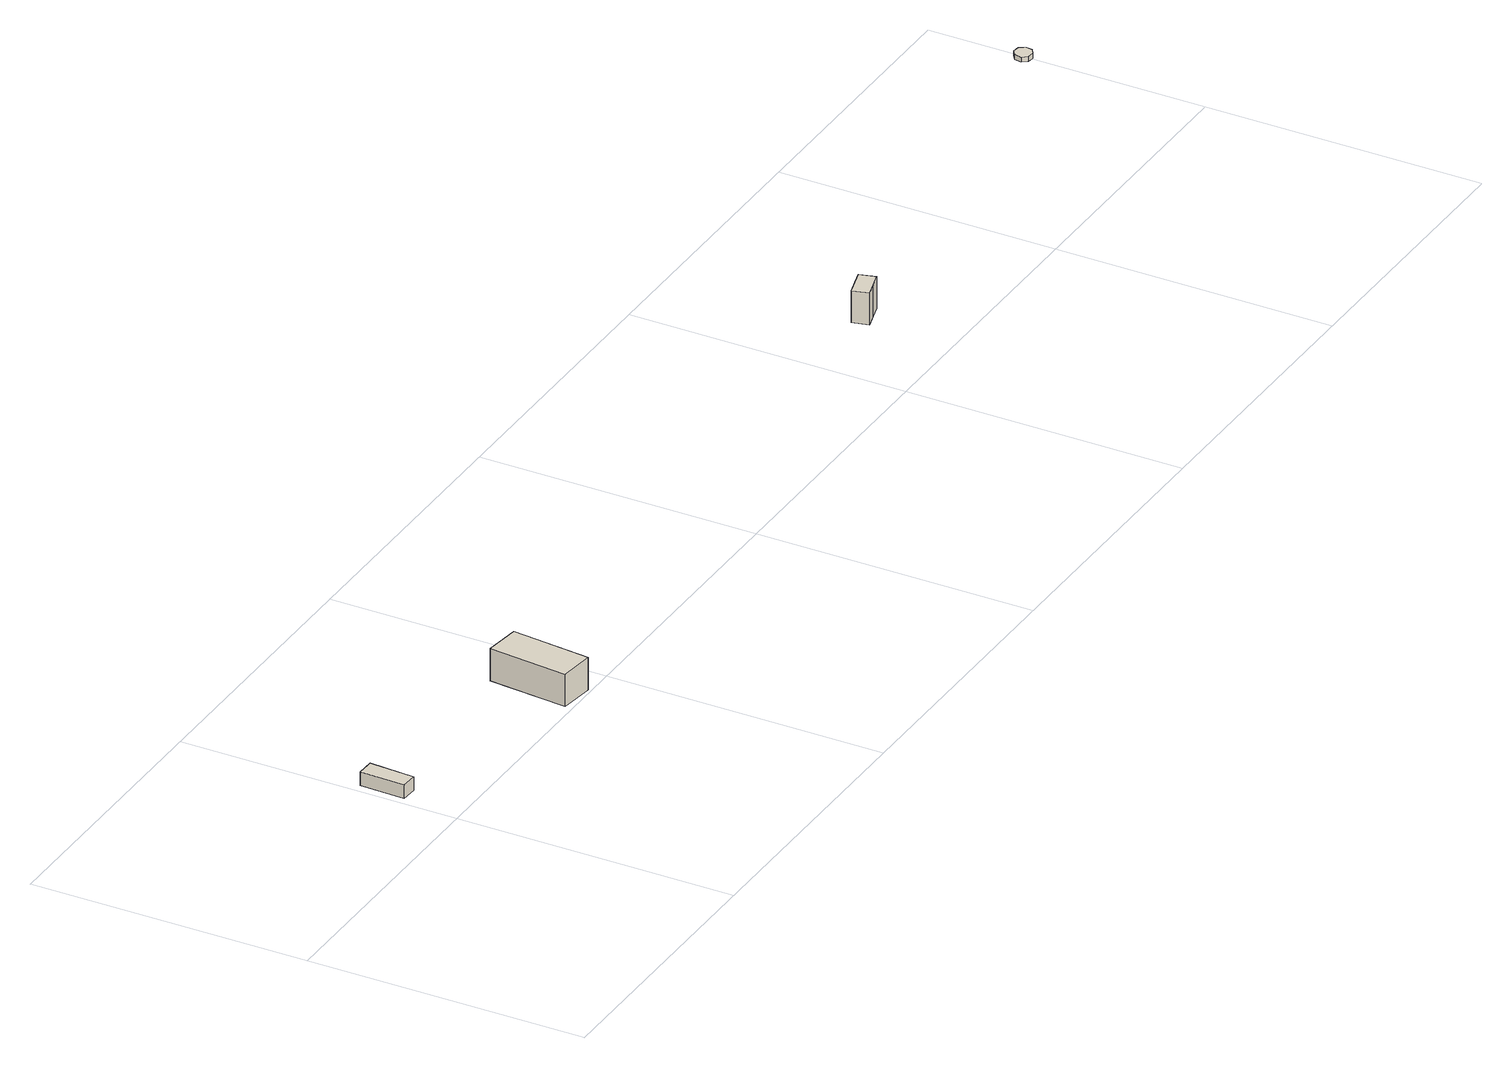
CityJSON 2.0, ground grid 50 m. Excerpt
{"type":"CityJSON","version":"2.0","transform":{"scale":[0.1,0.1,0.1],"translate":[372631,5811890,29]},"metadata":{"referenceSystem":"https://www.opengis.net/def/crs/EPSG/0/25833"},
"CityObjects":{
"building1":{"type":"Building","attributes":{"Gemeindeschluessel":"11000005","BezugspunktDach":"2200","function":"31001_1000","measuredHeight":2.54,"storeysAboveGround":1},"address":[{"country":"Germany","locality":"Berlin","thoroughfareNumber":"103 (3)","thoroughfareName":"Sakrower Kirchweg"}],"geometry":[{"type":"Solid","lod":"1","boundaries":[[[[0,1,2,3]],[[4,5,6,7]],[[4,7,3,2]],[[5,4,2,1]],[[6,5,1,0]],[[7,6,0,3]]]]}]},
"building2":{"type":"Building","attributes":{"Gemeindeschluessel":"11000005","BezugspunktDach":"2200","function":"31001_2444","measuredHeight":5.95,"storeysAboveGround":1},"address":[{"country":"Germany","locality":"Berlin","thoroughfareNumber":"101 (2)","thoroughfareName":"Sakrower Kirchweg"}],"geometry":[{"type":"Solid","lod":"1","boundaries":[[[[8,9,10,11]],[[12,13,14,15]],[[12,15,11,10]],[[13,12,10,9]],[[14,13,9,8]],[[15,14,8,11]]]]}]},
"building3":{"type":"Building","attributes":{"Gemeindeschluessel":"11000005","BezugspunktDach":"2200","function":"51009_1610","measuredHeight":7.11,"storeysAboveGround":0},"address":[{"country":"Germany","locality":"Berlin"}],"geometry":[{"type":"Solid","lod":"1","boundaries":[[[[16,17,18,19,20,21]],[[22,23,24,25,26,27]],[[22,27,21,20]],[[23,22,20,19]],[[24,23,19,18]],[[25,24,18,17]],[[26,25,17,16]],[[27,26,16,21]]]]}]},
"building4":{"type":"Building","attributes":{"Gemeindeschluessel":"11000005","BezugspunktDach":"2200","function":"31001_1000","measuredHeight":0.871,"storeysAboveGround":1},"address":[{"country":"Germany","locality":"Berlin","thoroughfareNumber":"3A (3)","thoroughfareName":"Am Schwemmhorn"}],"geometry":[{"type":"Solid","lod":"1","boundaries":[[[[28,29,30,31,32,33,34,35]],[[36,37,38,39,40,41,42,43]],[[36,43,35,34]],[[37,36,34,33]],[[38,37,33,32]],[[39,38,32,31]],[[40,39,31,30]],[[41,40,30,29]],[[42,41,29,28]],[[43,42,28,35]]]]}]}
},
"vertices":[
[32,95,39],[36,176,39],[5,177,39],[2,96,39],[5,177,14],[36,176,14],[32,95,14],[2,96,14],
[450,6,65],[465,148,65],[401,156,65],[387,13,65],[401,156,5],[465,148,5],[450,6,5],[387,13,5],
[1633,137,79],[1658,144,79],[1683,151,79],[1675,180,79],[1650,173,79],[1625,166,79],[1650,173,20],[1675,180,20],[1683,151,20],[1658,144,20],[1633,137,20],[1625,166,20],
[2470,302,29],[2481,300,29],[2491,307,29],[2493,319,29],[2486,329,29],[2474,331,29],[2464,324,29],[2462,311,29],[2464,324,20],[2474,331,20],[2486,329,20],[2493,319,20],[2491,307,20],[2481,300,20],[2470,302,20],[2462,311,20]
]}
